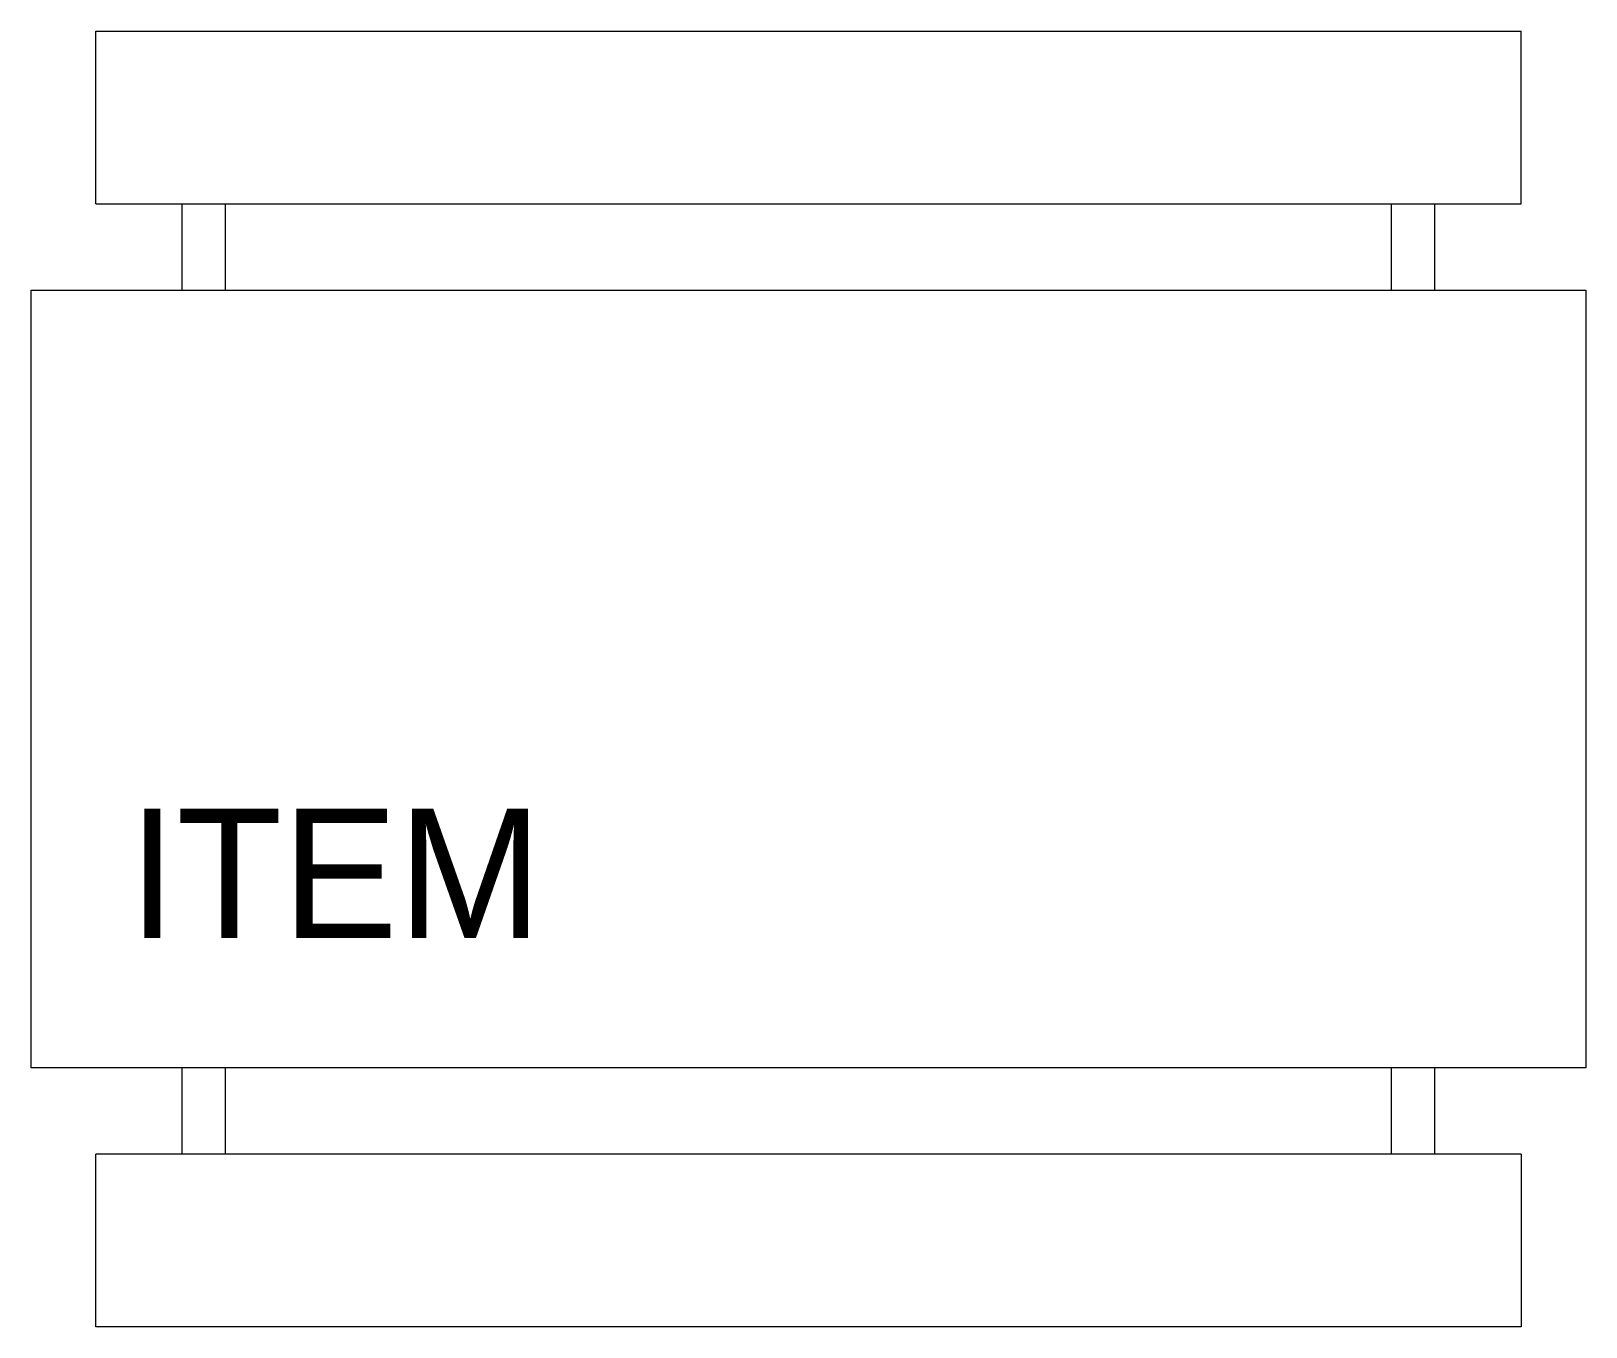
# Model space of a CAD drawing. Extents: x 0 to 1.83, y 0 to 1.52.
import ezdxf

# ---------------------------------------------------------------- set-up
doc = ezdxf.new("R2010")
doc.units = 0
doc.layers.get('0').update_dxf_attribs({"linetype": 'CONTINUOUS'})

msp = doc.modelspace()

# ---------------------------------------------------------------- linework, layer by layer
at = {"color": 0, "linetype": 'BYBLOCK'}
for p, q in [((0.0762, 1.3208), (0.0762, 1.524)), ((0.0762, 1.524), (1.7526, 1.524)), ((1.7526, 1.3208), (1.7526, 1.524)), ((0.0762, 1.3208), (1.7526, 1.3208)), ((0.1778, 1.2192), (0.1778, 1.3208)), ((0.2286, 1.2192), (0.2286, 1.3208)), ((1.6002, 1.2192), (1.6002, 1.3208)), ((1.651, 1.2192), (1.651, 1.3208)), ((0, 1.2192), (1.8288, 1.2192)), ((0, 0.3048), (0, 1.2192)), ((1.8288, 1.2192), (1.8288, 0.3048)), ((1.8288, 0.3048), (0, 0.3048)), ((0.1778, 0.2032), (0.1778, 0.3048)), ((0.2286, 0.2032), (0.2286, 0.3048)), ((1.6002, 0.2032), (1.6002, 0.3048)), ((1.651, 0.2032), (1.651, 0.3048)), ((0.0762, 0), (0.0762, 0.2032)), ((1.7526, 0.2032), (0.0762, 0.2032)), ((1.7526, 0.2032), (1.7526, 0)), ((1.7526, 0), (0.0762, 0))]:
    msp.add_line(p, q, dxfattribs=at)

# ---------------------------------------------------------------- texts
at = {"color": 0, "linetype": 'BYBLOCK', "flags": 3}
msp.add_attdef('ITEM', (0.1143, 0.4572), 'PICNIC TABLE - 5 FT', height=0.1524, dxfattribs=at)

doc.saveas('drawing.dxf')
